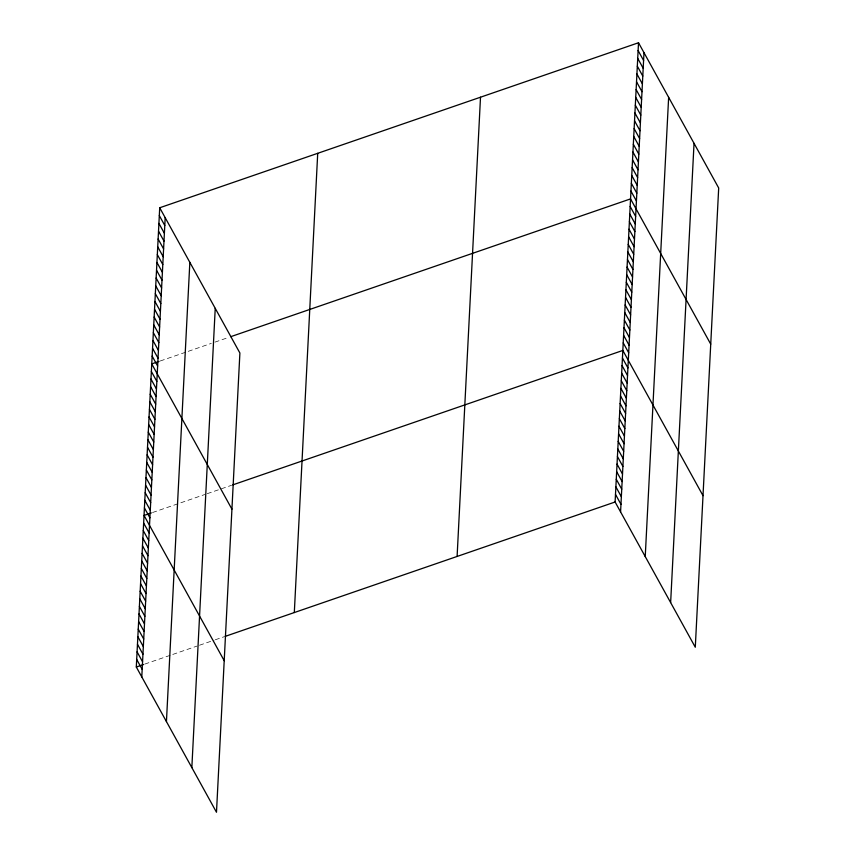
<?xml version="1.0" encoding="UTF-8"?>
<svg xmlns="http://www.w3.org/2000/svg" width="855" height="855" viewBox="0 0 855 855"><rect width="100%" height="100%" fill="white"/><g stroke="black" fill="none" stroke-linecap="round" stroke-linejoin="round"><path stroke-width="0.64" stroke-dasharray="4.28 3.21" d="M160.259 360.981L185.792 352.185M188.218 351.341L211.313 343.379M214.958 342.128L228.328 337.522M152.543 512.53L204.805 494.511M207.231 493.677L231.545 485.298M144.816 664.079L170.337 655.272M172.774 654.438L197.078 646.059M199.514 645.226L214.092 640.192M215.31 639.775L223.818 636.847"/><path stroke-width="1.28" d="M159.714 207.765L239.892 353.008L216.486 812.25L136.308 667.007L159.714 207.765L638.514 42.75L718.692 187.993L695.286 647.235L615.108 501.992L638.514 42.75M141.791 676.925L165.186 217.694M166.436 721.588L189.842 262.346M191.841 767.598L215.236 308.356M294.312 612.554L317.718 153.312M457.104 556.445L480.51 97.203M620.58 511.91L643.986 52.668M645.236 556.562L668.642 97.331M670.641 602.572L694.036 143.341M159.051 361.398L151.752 363.909L231.929 509.153M230.754 336.678L630.552 198.894L710.729 344.138M151.324 512.947L144.035 515.458L224.213 660.701M232.763 484.881L622.835 350.443L703.013 495.686M136.308 667.007L143.608 664.495M225.036 636.43L615.108 501.992M638.108 50.552L643.591 60.481M637.712 58.364L643.195 68.282M637.317 66.166L642.789 76.095M636.922 73.979L642.394 83.897M636.526 81.781L641.998 91.709M636.12 89.593L641.603 99.511M635.725 97.395L641.197 107.324M635.329 105.208L640.801 115.126M634.934 113.01L640.406 122.938M634.528 120.822L640.01 130.74M634.132 128.624L639.615 138.542M633.737 136.437L639.209 146.355M633.341 144.239L638.813 154.157M632.946 152.051L638.418 161.969M632.54 159.853L638.022 169.771M632.144 167.666L637.616 177.584M631.749 175.467L637.221 185.385M631.353 183.28L636.825 193.198M630.947 191.082L636.43 201M630.167 206.472L635.639 216.39M629.782 214.049L635.254 223.967M629.398 221.627L634.87 231.545M629.013 229.204L634.485 239.122M628.628 236.782L634.1 246.7M628.233 244.359L633.715 254.277M627.848 251.936L633.331 261.854M627.463 259.514L632.946 269.432M627.078 267.091L632.55 277.009M626.694 274.669L632.166 284.587M626.309 282.246L631.781 292.164M625.924 289.824L631.396 299.742M625.539 297.401L631.011 307.319M625.144 304.979L630.627 314.897M624.759 312.556L630.242 322.474M624.374 320.133L629.857 330.051M623.99 327.711L629.462 337.629M623.605 335.288L629.077 345.206M623.22 342.866L628.692 352.784M622.44 358.021L627.923 367.939M622.055 365.598L627.538 375.516M621.67 373.175L627.153 383.093M621.286 380.753L626.758 390.671M620.901 388.33L626.373 398.248M620.516 395.908L625.988 405.826M620.132 403.485L625.604 413.403M619.747 411.063L625.219 420.981M619.351 418.64L624.834 428.558M618.967 426.218L624.449 436.136M618.582 433.795L624.064 443.713M618.197 441.372L623.669 451.29M617.812 448.95L623.284 458.868M617.428 456.527L622.9 466.445M617.043 464.105L622.515 474.023M616.658 471.682L622.13 481.6M616.263 479.26L621.745 489.178M615.878 486.837L621.361 496.755M615.493 494.414L620.976 504.332M159.319 215.578L164.791 225.496M158.912 223.379L164.395 233.308M158.517 231.192L164 241.11M158.122 238.994L163.594 248.912M157.726 246.806L163.198 256.724M157.32 254.608L162.803 264.526M156.925 262.421L162.407 272.339M156.529 270.223L162.001 280.141M156.134 278.035L161.606 287.953M155.738 285.837L161.21 295.755M155.332 293.65L160.815 303.568M154.937 301.452L160.419 311.37M154.541 309.264L160.013 319.182M154.146 317.066L159.618 326.984M153.74 324.879L159.222 334.797M153.344 332.68L158.827 342.599M152.949 340.493L158.421 350.411M152.553 348.295L158.025 358.213M152.158 356.108L157.63 366.026M151.367 371.487L156.85 381.405M150.982 379.064L156.454 388.982M150.598 386.642L156.07 396.56M150.213 394.219L155.685 404.137M149.828 401.797L155.3 411.715M149.443 409.374L154.915 419.292M149.048 416.951L154.531 426.869M148.663 424.529L154.146 434.447M148.278 432.106L153.761 442.024M147.894 439.684L153.366 449.602M147.509 447.261L152.981 457.179M147.124 454.839L152.596 464.757M146.739 462.416L152.211 472.334M146.355 469.994L151.827 479.912M145.959 477.571L151.442 487.489M145.574 485.148L151.057 495.066M145.19 492.726L150.672 502.644M144.805 500.303L150.277 510.221M144.42 507.881L149.892 517.799M143.651 523.036L149.123 532.954M143.266 530.613L148.738 540.531M142.871 538.19L148.353 548.108M142.486 545.768L147.968 555.686M142.101 553.345L147.584 563.263M141.716 560.923L147.188 570.841M141.332 568.5L146.804 578.418M140.947 576.078L146.419 585.996M140.562 583.655L146.034 593.573M140.167 591.233L145.649 601.151M139.782 598.81L145.264 608.728M139.397 606.387L144.88 616.305M139.012 613.965L144.484 623.883M138.628 621.542L144.1 631.46M138.243 629.12L143.715 639.038M137.858 636.697L143.33 646.615M137.473 644.275L142.945 654.193M137.078 651.852L142.561 661.77M136.693 659.429L142.176 669.347"/></g></svg>
